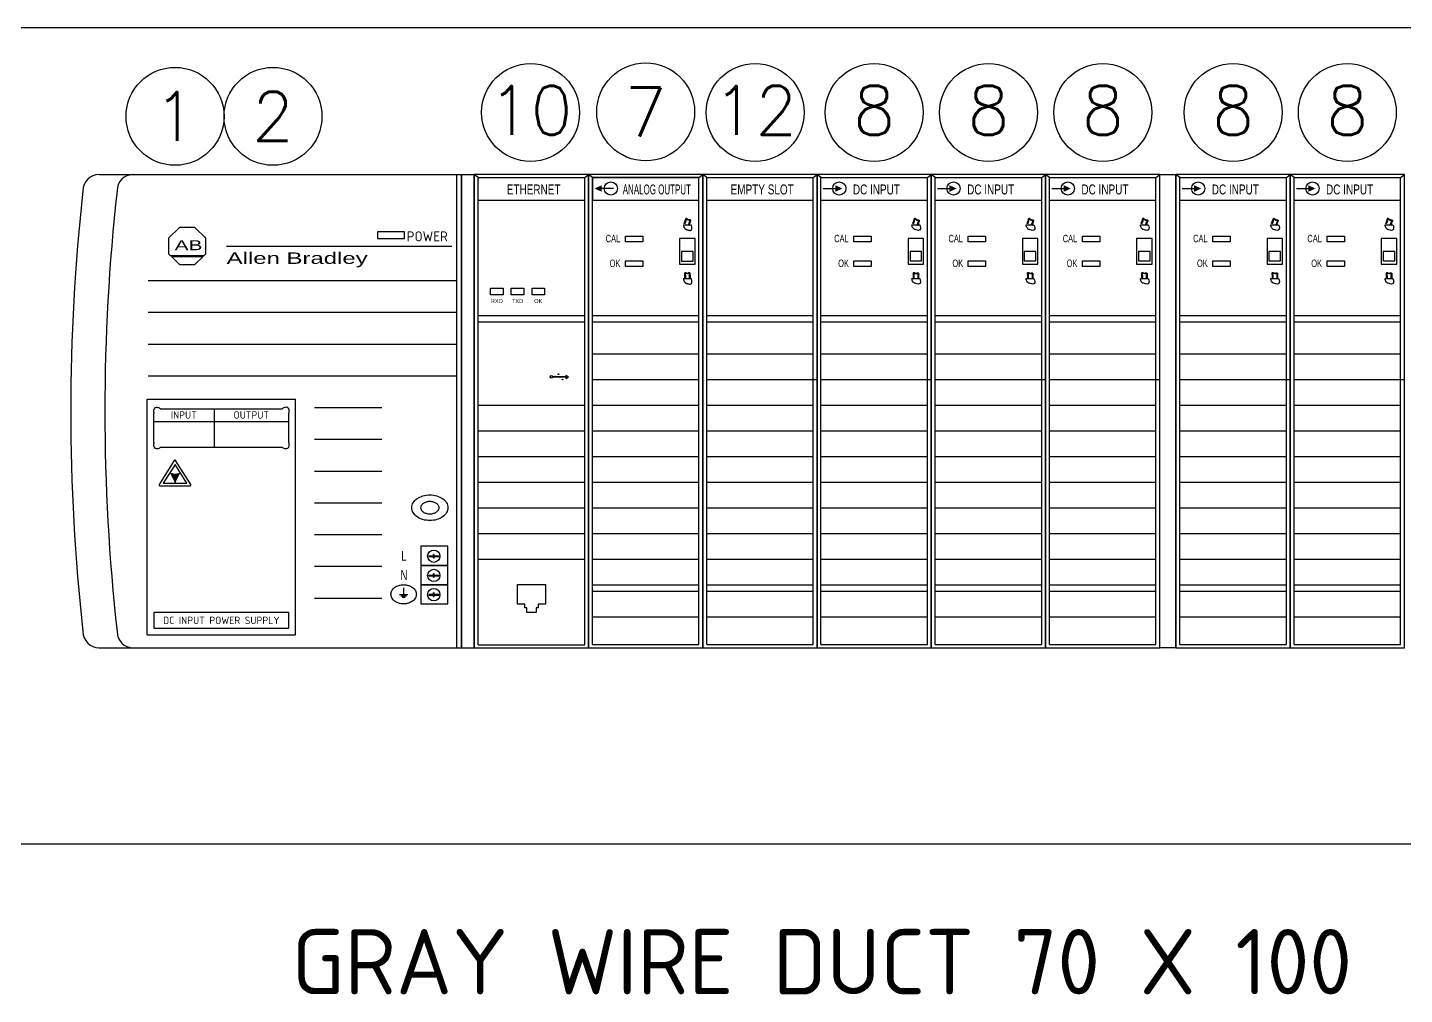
# Model space of a CAD drawing. Header units: inches. Extents: x 564911 to 603980, y 458630 to 507164.
# Drawn here: x 590686.2 to 591108, y 498744.7 to 499040.9 of the extents above; entities that cross this region are included whole.
import ezdxf
from ezdxf.enums import TextEntityAlignment as Align

# ---------------------------------------------------------------- set-up
doc = ezdxf.new("R2010")
doc.units = ezdxf.units.IN
doc.header["$MEASUREMENT"] = 0
doc.linetypes.add('2-1', pattern=[3, 2, -1])
for name, color, linetype in [('box', 2, 'Continuous'), ('NOTATIONS', 7, 'Continuous'), ('STEXT', 2, 'Continuous')]:
    doc.layers.add(name, color=color, linetype=linetype)
doc.styles.add('ALLEN', font='swissi.ttf', dxfattribs={"width": 1.5})
doc.styles.add('ISO3098B', font='ISO3098B.shx')
doc.styles.add('S', font='SIMPLEX.SHX')

# ---------------------------------------------------------------- blocks, each defined once
blk = doc.blocks.new('1756-POWER SUPPLY')
at = {"color": 0}
for p, q in [((5018.78, 3911.3), (5133.65, 3911.3)), ((5129.7, 3766.3), (5129.7, 3911.3)), ((5133.65, 3766.3), (5133.65, 3911.3)), ((5033.76, 3878.81), (5128.32, 3878.81)), ((5033.76, 3869.08), (5128.32, 3869.08)), ((5033.76, 3859.36), (5128.32, 3859.36)), ((5033.76, 3849.63), (5128.32, 3849.63)), ((5084.7, 3839.9), (5105.31, 3839.9)), ((5084.7, 3830.18), (5105.31, 3830.18)), ((5084.7, 3820.45), (5105.31, 3820.45)), ((5084.7, 3810.72), (5105.31, 3810.72)), ((5084.7, 3800.99), (5105.31, 3800.99)), ((5084.7, 3791.27), (5105.31, 3791.27)), ((5084.7, 3781.54), (5105.31, 3781.54)), ((5018.78, 3766.3), (5133.65, 3766.3))]:
    blk.add_line(p, q, dxfattribs=at)
at = {"color": 7, "linetype": 'Continuous'}
for p, q in [((5128.32, 3766.3), (5128.32, 3911.3)), ((5129.7, 3911.3), (5129.7, 3766.3)), ((5129.7, 3911.3), (5129.7, 3766.3)), ((5057.8, 3889.38), (5126.74, 3889.38)), ((5037.57, 3839.53), (5074.8, 3839.53)), ((5035.5, 3835.59), (5076.87, 3835.59)), ((5037.57, 3827.75), (5074.8, 3827.75)), ((5117.29, 3791.54), (5125.56, 3791.54)), ((5117.29, 3785.64), (5125.56, 3785.64))]:
    blk.add_line(p, q, dxfattribs=at)
for p, q in [((5040.54, 3886.5), (5050.91, 3886.5)), ((5040.86, 3886.19), (5050.59, 3886.19)), ((5121.13, 3796.25), (5121.13, 3796.25)), ((5121.38, 3796.25), (5121.38, 3796.25)), ((5119.36, 3794.48), (5119.36, 3794.48)), ((5119.36, 3794.23), (5119.36, 3794.23)), ((5119.7, 3794.48), (5121.13, 3794.48)), ((5119.7, 3794.23), (5121.13, 3794.23)), ((5121.13, 3794.48), (5121.13, 3794.89)), ((5121.13, 3793.82), (5121.13, 3794.23)), ((5121.13, 3792.46), (5121.13, 3792.47)), ((5121.38, 3794.48), (5121.38, 3794.89)), ((5121.38, 3794.48), (5122.81, 3794.48)), ((5121.38, 3793.82), (5121.38, 3794.23)), ((5121.38, 3794.23), (5122.81, 3794.23)), ((5121.38, 3792.46), (5121.38, 3792.47)), ((5123.15, 3794.48), (5123.15, 3794.48)), ((5123.15, 3794.23), (5123.15, 3794.23)), ((5119.36, 3788.59), (5119.36, 3788.59)), ((5119.36, 3788.34), (5119.36, 3788.34)), ((5119.7, 3788.59), (5121.13, 3788.59)), ((5119.7, 3788.34), (5121.13, 3788.34)), ((5121.13, 3788.59), (5121.13, 3789)), ((5121.13, 3787.93), (5121.13, 3788.34)), ((5121.38, 3788.59), (5121.38, 3789)), ((5121.38, 3788.59), (5122.81, 3788.59)), ((5121.38, 3787.93), (5121.38, 3788.34)), ((5121.38, 3788.34), (5122.81, 3788.34)), ((5123.15, 3788.59), (5123.15, 3788.59)), ((5123.15, 3788.34), (5123.15, 3788.34)), ((5119.36, 3782.7), (5119.36, 3782.7)), ((5119.36, 3782.45), (5119.36, 3782.45)), ((5119.7, 3782.7), (5121.13, 3782.7)), ((5119.7, 3782.45), (5121.13, 3782.45)), ((5121.13, 3782.7), (5121.13, 3783.11)), ((5121.13, 3782.04), (5121.13, 3782.45)), ((5121.38, 3782.7), (5121.38, 3783.11)), ((5121.38, 3782.7), (5122.81, 3782.7)), ((5121.38, 3782.04), (5121.38, 3782.45)), ((5121.38, 3782.45), (5122.81, 3782.45)), ((5123.15, 3782.7), (5123.15, 3782.7)), ((5123.15, 3782.45), (5123.15, 3782.45))]:
    blk.add_line(p, q)
at = {"color": 1, "linetype": 'Continuous'}
for p, q in [((5033.44, 3842.48), (5078.94, 3842.48)), ((5125.56, 3797.43), (5117.29, 3797.43)), ((5117.29, 3797.43), (5117.29, 3791.54)), ((5125.56, 3791.54), (5125.56, 3797.43)), ((5117.29, 3791.54), (5117.29, 3785.64)), ((5125.56, 3791.54), (5117.29, 3791.54)), ((5125.56, 3785.64), (5125.56, 3791.54)), ((5117.29, 3785.64), (5117.29, 3779.75)), ((5125.56, 3785.64), (5117.29, 3785.64)), ((5125.56, 3779.75), (5125.56, 3785.64)), ((5117.29, 3779.75), (5125.56, 3779.75)), ((5033.44, 3770.3), (5078.94, 3770.3))]:
    blk.add_line(p, q, dxfattribs=at)
for points in [[(5050.91, 3886.5), (5051.42, 3887.02), (5051.42, 3891.74), (5048.09, 3895.08), (5043.36, 3895.08), (5040.03, 3891.74), (5040.03, 3887.02), (5040.54, 3886.5)], [(5040.86, 3886.19), (5043.36, 3883.68), (5048.09, 3883.68), (5050.59, 3886.19)]]:
    blk.add_lwpolyline(points)
at = {"color": 7, "linetype": 'Continuous'}
for points in [[(5103.99, 3891.73), (5112.27, 3891.73), (5112.27, 3893.69), (5103.99, 3893.69)], [(5041.99, 3822.46), (5038.4, 3816.73), (5045.58, 3816.73)], [(5035.5, 3772.33), (5076.87, 3772.33), (5076.87, 3777.11), (5035.5, 3777.11)]]:
    blk.add_lwpolyline(points, close=True, dxfattribs=at)
at = {"color": 1, "linetype": 'Continuous'}
for points in [[(5033.44, 3770.3), (5033.44, 3842.48)], [(5078.94, 3770.3), (5078.94, 3842.48)]]:
    blk.add_lwpolyline(points, dxfattribs=at)
at = {"color": 7, "linetype": 'Continuous'}
for points in [[(5037.58, 3839.53, 0.07101), (5036.56, 3839.92, 0.198286), (5035.81, 3839.79, 0.198286), (5035.44, 3839.12, 0.095566), (5035.5, 3838.06, 0.055979)], [(5076.87, 3838.06, 0.098669), (5076.94, 3839.16, 0.198286), (5076.57, 3839.82, 0.198286), (5075.82, 3839.96, 0.098669), (5074.8, 3839.53, 0.055979)], [(5035.5, 3829.22, 0.098669), (5035.44, 3828.12, 0.198286), (5035.8, 3827.46, 0.198286), (5036.55, 3827.32, 0.098669), (5037.57, 3827.75, 0.055979)], [(5074.8, 3827.75, 0.098669), (5075.82, 3827.32, 0.198286), (5076.57, 3827.46, 0.198286), (5076.94, 3828.12, 0.098669), (5076.87, 3829.22, 0.055979)]]:
    blk.add_lwpolyline(points, format="xyb", dxfattribs=at)
for points in [[(5054.12, 3827.75), (5054.12, 3839.53)], [(5035.5, 3829.22), (5035.5, 3838.06)], [(5076.87, 3829.22), (5076.87, 3838.06)], [(5041.99, 3818.94), (5041.99, 3816.73)]]:
    blk.add_lwpolyline(points, dxfattribs=at)
for points in [[(5037.15, 3816.29, 0.57735), (5037.35, 3815.96), (5046.58, 3815.96, 0.57735), (5046.79, 3816.29), (5042.17, 3823.66, 0.577349), (5041.76, 3823.66)], [(5114.53, 3809.21, -0.132462), (5114.95, 3810.71, -0.10669), (5116.15, 3811.99, -0.083191), (5117.94, 3812.84, -0.071839), (5120.05, 3813.14, -0.071839), (5122.16, 3812.84, -0.083191), (5123.95, 3811.99, -0.10669), (5125.14, 3810.71, -0.132462), (5125.56, 3809.21, -0.132462), (5125.14, 3807.71, -0.10669), (5123.95, 3806.43, -0.083191), (5122.16, 3805.58, -0.071839), (5120.05, 3805.28, -0.071839), (5117.94, 3805.58, -0.083191), (5116.15, 3806.43, -0.10669), (5114.95, 3807.71, -0.132462)], [(5117.29, 3809.21, -0.132462), (5117.5, 3809.96, -0.10669), (5118.1, 3810.6, -0.083191), (5118.99, 3811.03, -0.071839), (5120.05, 3811.18, -0.071839), (5121.1, 3811.03, -0.083191), (5122, 3810.6, -0.10669), (5122.6, 3809.96, -0.132462), (5122.81, 3809.21, -0.132462), (5122.6, 3808.46, -0.10669), (5122, 3807.82, -0.083191), (5121.1, 3807.4, -0.071839), (5120.05, 3807.25, -0.071839), (5118.99, 3807.4, -0.083191), (5118.1, 3807.82, -0.10669), (5117.5, 3808.46, -0.132462)]]:
    blk.add_lwpolyline(points, format="xyb", close=True, dxfattribs=at)
at = {"color": 3, "linetype": 'Continuous'}
blk.add_lwpolyline([(5108.13, 3782.7, -0.125788), (5108.43, 3783.83, -0.105927), (5109.27, 3784.78, -0.08626), (5110.53, 3785.42, -0.076135), (5112.02, 3785.64, -0.076135), (5113.51, 3785.42, -0.08626), (5114.77, 3784.78, -0.105927), (5115.62, 3783.83, -0.125788), (5115.91, 3782.7, -0.125788), (5115.62, 3781.57, -0.105927), (5114.77, 3780.61, -0.08626), (5113.51, 3779.98, -0.076135), (5112.02, 3779.75, -0.076135), (5110.53, 3779.98, -0.08626), (5109.27, 3780.61, -0.105927), (5108.43, 3781.57, -0.125788)], format="xyb", close=True, dxfattribs=at)
for points in [[(5112.02, 3784.66), (5112.02, 3782.64)], [(5110.72, 3782.64), (5113.32, 3782.64)], [(5111.16, 3782.21), (5112.89, 3782.21)], [(5111.59, 3781.78), (5112.45, 3781.78)]]:
    blk.add_lwpolyline(points, dxfattribs=at)
for centre in [(5121.25, 3794.36), (5121.25, 3788.47), (5121.25, 3782.57)]:
    blk.add_circle(centre, 1.9)
at = {"color": 0}
for centre, radius, start, end in [((5018.78, 3906.3), 5, 90, 180), ((5029.22, 3906.3), 5, 90, 180), ((5620.4, 3838.8), 610.35, 173.65057, 186.34943), ((5630.83, 3838.8), 610.35, 173.65057, 186.34943), ((5018.78, 3771.3), 5, 180, 270), ((5029.22, 3771.3), 5, 180, 270)]:
    blk.add_arc(centre, radius, start, end, dxfattribs=at)
for centre, radius, start, end in [((5121.25, 3794.36), 1.56, 175.4117, 184.5883), ((5121.25, 3794.36), 0.55, 76.8694, 103.1306), ((5121.25, 3794.36), 0.55, 256.8694, 283.1306), ((5121.25, 3794.36), 1.56, 355.4117, 4.5883), ((5121.25, 3788.47), 1.56, 175.4117, 184.5883), ((5121.25, 3788.47), 0.55, 76.8694, 103.1306), ((5121.25, 3788.47), 0.55, 256.8694, 283.1306), ((5121.25, 3788.47), 1.56, 355.4117, 4.5883), ((5121.25, 3782.57), 1.56, 175.4117, 184.5883), ((5121.25, 3782.57), 0.55, 76.8694, 103.1306), ((5121.25, 3782.57), 0.55, 256.8694, 283.1306), ((5121.25, 3782.57), 1.56, 355.4117, 4.5883)]:
    blk.add_arc(centre, radius, start, end)
for points in [[(5041.99, 3816.73), (5040.91, 3819.5), (5040.35, 3820.02)], [(5041.99, 3816.73), (5040.35, 3820.02), (5041.15, 3819.73)], [(5041.99, 3816.73), (5041.37, 3818.9), (5040.91, 3819.5)], [(5041.99, 3816.73), (5041.15, 3819.73), (5041.99, 3819.63)], [(5041.99, 3816.73), (5041.71, 3818.22), (5041.37, 3818.9)], [(5041.99, 3816.73), (5041.92, 3817.49), (5041.71, 3818.22)], [(5041.99, 3816.73), (5042.83, 3819.73), (5043.63, 3820.02)], [(5041.99, 3816.73), (5043.63, 3820.02), (5043.07, 3819.5)], [(5041.99, 3816.73), (5041.99, 3819.63), (5042.83, 3819.73)], [(5041.99, 3816.73), (5043.07, 3819.5), (5042.61, 3818.9)], [(5041.99, 3816.73), (5042.61, 3818.9), (5042.27, 3818.22)], [(5041.99, 3816.73), (5042.27, 3818.22), (5042.06, 3817.49)], [(5041.99, 3816.73), (5042.06, 3817.49), (5041.99, 3816.73)]]:
    blk.add_solid(points)
at = {"color": 7, "style": 'ALLEN', "width": 1.5}
blk.add_text('AB', height=3.044, dxfattribs=at).set_placement((5046.13, 3889.62), align=Align.MIDDLE_CENTER)
at = {"color": 7, "width": 0.75}
for s, p in [('L', (5112.12, 3794.48)), ('N', (5112.12, 3788.59))]:
    blk.add_text(s, height=3.04, dxfattribs=at).set_placement(p, align=Align.MIDDLE_CENTER)
at = {"layer": 'STEXT', "color": 2, "style": 'ISO3098B'}
blk.add_text('POWER', height=3.044, dxfattribs=at).set_placement((5125.56, 3892.34), align=Align.MIDDLE_RIGHT)
at = {"layer": 'STEXT', "color": 2, "style": 'ALLEN', "width": 1.5}
blk.add_text('Allen Bradley', height=3.5, dxfattribs=at).set_placement((5057.8, 3885.66), align=Align.MIDDLE_LEFT)
at = {"layer": 'STEXT', "color": 2, "style": 'ISO3098B'}
for s, height, p in [('INPUT', 2.283, (5044.67, 3837.63)), ('OUTPUT', 2.283, (5065.35, 3837.63)), ('DC INPUT POWER SUPPLY', 2.2827, (5056.19, 3774.72))]:
    blk.add_text(s, height=height, dxfattribs=at).set_placement(p, align=Align.MIDDLE_CENTER)
blk = doc.blocks.new('OUT')
at = {"color": 6}
for p, q in [((594538.52, 502585.12), (594538.52, 502440.12)), ((594538.52, 502440.12), (594538.52, 502585.12)), ((594573.52, 502585.12), (594538.52, 502585.12)), ((594538.52, 502585.12), (594538.52, 502440.12)), ((594539.7, 502584.14), (594539.7, 502577.26)), ((594572.34, 502584.14), (594539.7, 502584.14)), ((594539.7, 502584.14), (594572.34, 502584.14)), ((594539.7, 502441.1), (594539.7, 502584.14)), ((594572.34, 502441.1), (594572.34, 502584.14)), ((594573.52, 502440.12), (594573.52, 502585.12)), ((594539.7, 502577.26), (594572.34, 502577.26)), ((594539.7, 502577.26), (594572.34, 502577.26)), ((594538.52, 502440.12), (594573.52, 502440.12))]:
    blk.add_line(p, q, dxfattribs=at)
for points in [[(594539.7, 502584.14), (594538.52, 502585.12)], [(594572.34, 502584.14), (594573.52, 502585.12)], [(594546.21, 502580.8), (594542.12, 502580.8)], [(594539.7, 502541.91), (594572.34, 502541.91)], [(594539.7, 502539.95), (594572.34, 502539.95)], [(594539.7, 502530.13), (594572.34, 502530.13)], [(594539.7, 502522.27), (594572.34, 502522.27)], [(594539.7, 502514.41), (594572.34, 502514.41)], [(594539.7, 502506.56), (594572.34, 502506.56)], [(594539.7, 502498.7), (594572.34, 502498.7)], [(594539.7, 502490.85), (594572.34, 502490.85)], [(594539.7, 502482.99), (594572.34, 502482.99)], [(594539.7, 502475.13), (594572.34, 502475.13)], [(594539.7, 502467.28), (594572.34, 502467.28)], [(594539.7, 502459.42), (594572.34, 502459.42)], [(594539.7, 502457.46), (594572.34, 502457.46)], [(594539.7, 502449.6), (594572.34, 502449.6)], [(594539.7, 502441.1), (594572.34, 502441.1)]]:
    blk.add_lwpolyline(points, dxfattribs=at)
at = {"color": 6, "linetype": '2-1'}
for points in [[(594568.14, 502571.1), (594567.73, 502569.97)], [(594568.29, 502570.83), (594567.95, 502569.89)], [(594568.86, 502571.38), (594569.4, 502571.18)], [(594569.38, 502570.44), (594569.04, 502569.49)], [(594569.67, 502570.55), (594569.25, 502569.41)], [(594567.95, 502554.38), (594567.95, 502553.2)], [(594568.19, 502554.18), (594568.19, 502553.2)], [(594568.55, 502554.87), (594569.14, 502554.87)], [(594569.37, 502554.18), (594569.37, 502553.2)], [(594569.61, 502554.38), (594569.61, 502553.2)]]:
    blk.add_lwpolyline(points, dxfattribs=at)
for points in [[(594568.86, 502571.38, 0.094503), (594568.58, 502571.59, 0.201996), (594568.35, 502571.61, 0.204226), (594568.2, 502571.44, 0.095925), (594568.14, 502571.1, 0.051944)], [(594569.01, 502571.11, 0.094503), (594568.73, 502571.32, 0.201996), (594568.5, 502571.34, 0.204226), (594568.35, 502571.17, 0.095925), (594568.29, 502570.83, 0.051944)], [(594569.01, 502571.11, -0.0954), (594569.34, 502571.09, -0.1984), (594569.53, 502570.96, -0.1984), (594569.54, 502570.73, -0.0954), (594569.38, 502570.44, -0.051904)], [(594569.29, 502571.22, -0.0954), (594569.63, 502571.2, -0.1984), (594569.81, 502571.07, -0.1984), (594569.83, 502570.84, -0.0954), (594569.67, 502570.55, -0.051904)], [(594568.78, 502568.19, -0.119506), (594568.33, 502568.3, -0.104857), (594567.95, 502568.62, -0.089155), (594567.69, 502569.1, -0.080535), (594567.6, 502569.66), (594569.97, 502569.66)], [(594569.97, 502569.66, -0.083943), (594570.2, 502568.78, -0.185954), (594570.05, 502568.19, -0.227593), (594569.56, 502567.98, -0.109754), (594568.78, 502568.19, -0.05674)], [(594568.78, 502551.73, -0.119506), (594568.33, 502551.84, -0.104857), (594567.95, 502552.16, -0.089155), (594567.69, 502552.64, -0.080535), (594567.6, 502553.2), (594569.97, 502553.2)], [(594568.55, 502554.87, 0.094568), (594568.22, 502554.98, 0.201764), (594567.99, 502554.93, 0.203993), (594567.9, 502554.72, 0.095994), (594567.95, 502554.38, 0.052022)], [(594568.78, 502554.68, 0.094568), (594568.46, 502554.79, 0.201764), (594568.23, 502554.73, 0.203993), (594568.14, 502554.52, 0.095994), (594568.19, 502554.18, 0.052022)], [(594568.78, 502554.68, -0.095462), (594569.1, 502554.78, -0.198168), (594569.32, 502554.72, -0.198168), (594569.42, 502554.52, -0.095462), (594569.37, 502554.18, -0.05198)], [(594569.97, 502553.2, -0.083943), (594570.2, 502552.32, -0.185954), (594570.05, 502551.73, -0.227593), (594569.56, 502551.52, -0.109754), (594568.78, 502551.73, -0.05674)], [(594569.02, 502554.87, -0.095462), (594569.34, 502554.98, -0.198168), (594569.56, 502554.92, -0.198168), (594569.65, 502554.71, -0.095462), (594569.61, 502554.38, -0.05198)]]:
    blk.add_lwpolyline(points, format="xyb", dxfattribs=at)
at = {"color": 6}
for points in [[(594549.79, 502566.23), (594555.13, 502566.23), (594555.13, 502564.48), (594549.79, 502564.48)], [(594566.41, 502557.62), (594571.15, 502557.62), (594571.15, 502565.48), (594566.41, 502565.48)], [(594567.01, 502558.6), (594570.56, 502558.6), (594570.56, 502561.55), (594567.01, 502561.55)], [(594549.79, 502558.64), (594555.13, 502558.64), (594555.13, 502556.89), (594549.79, 502556.89)]]:
    blk.add_lwpolyline(points, close=True, dxfattribs=at)
blk.add_circle((594545.33, 502580.8), 2.01, dxfattribs=at)
at = {"color": 6, "linetype": '2-1'}
for points in [[(594542.56, 502581.82), (594540.37, 502580.8), (594542.56, 502579.79)], [(594542.56, 502581.82), (594542.56, 502579.79), (594542.56, 502581.82)]]:
    blk.add_solid(points, dxfattribs=at)
at = {"layer": 'NOTATIONS', "color": 6, "linetype": '2-1', "width": 0.75}
for s, p in [('CAL', (594543.77, 502565.48)), ('OK', (594544.97, 502557.89))]:
    blk.add_text(s, height=2.283, dxfattribs=at).set_placement(p, align=Align.MIDDLE_LEFT)
at = {"layer": 'STEXT', "color": 6, "linetype": '2-1', "width": 0.6}
blk.add_text('ANALOG OUTPUT', height=3.0436, dxfattribs=at).set_placement((594559.44, 502578.09), align=Align.BOTTOM_CENTER)
blk = doc.blocks.new('1756EN2TR')
at = {"linetype": 'ByBlock'}
h = blk.add_hatch(color=241, dxfattribs=at)
edge = h.paths.add_edge_path()
edge.add_arc((142.55, 97.06), 0.375, 0, 360)
h.paths.add_polyline_path([(142.93, 97.09), (146.98, 97.09), (146.98, 97.02), (142.93, 97.02)])
h.paths.add_polyline_path([(147.77, 97.06), (146.98, 97.51), (146.98, 96.6)])
h = blk.add_hatch(color=241, dxfattribs=at)
edge = h.paths.add_edge_path()
edge.add_arc((144.74, 97.9), 0.0973, 0, 360)
h = blk.add_hatch(color=241, dxfattribs=at)
edge = h.paths.add_edge_path()
edge.add_arc((145.97, 96.22), 0.0973, 0, 360)
at = {"color": 241, "linetype": 'Continuous'}
for p, q in [((153.96, 159.05), (118.96, 159.05)), ((118.96, 14.06), (118.96, 159.05)), ((118.96, 159.05), (118.96, 14.06)), ((118.96, 14.06), (118.96, 159.05)), ((120.14, 158.07), (152.78, 158.07)), ((120.14, 133.52), (120.14, 158.07)), ((120.14, 15.04), (120.14, 158.07)), ((152.78, 133.52), (152.78, 158.07)), ((152.78, 15.04), (152.78, 158.07)), ((153.96, 14.06), (153.96, 159.05)), ((120.14, 151.2), (152.78, 151.2)), ((118.96, 14.06), (153.96, 14.06))]:
    blk.add_line(p, q, dxfattribs=at)
for points in [[(120.14, 158.07), (118.96, 159.05)], [(120.14, 158.07), (118.96, 159.05)], [(152.78, 158.07), (153.96, 159.05)], [(152.78, 158.07), (153.96, 159.05)], [(152.78, 102.1), (152.78, 150.22)], [(120.14, 115.85), (152.78, 115.85)], [(120.14, 113.88), (152.78, 113.88)], [(120.14, 88.35), (152.78, 88.35)], [(120.14, 80.49), (152.78, 80.49)], [(120.14, 72.64), (152.78, 72.64)], [(120.14, 64.78), (152.78, 64.78)], [(120.14, 56.93), (152.78, 56.93)], [(120.14, 49.07), (152.78, 49.07)], [(120.14, 41.21), (152.78, 41.21)], [(120.14, 15.04), (152.78, 15.04)]]:
    blk.add_lwpolyline(points, dxfattribs=at)
at = {"color": 241}
for points in [[(123.95, 122.2), (123.95, 124.23), (127.76, 124.23), (127.76, 122.2)], [(130.3, 122.2), (130.3, 124.23), (134.11, 124.23), (134.11, 122.2)], [(136.65, 122.2), (136.65, 124.23), (140.46, 124.23), (140.46, 122.2)]]:
    blk.add_lwpolyline(points, close=True, dxfattribs=at)
at = {"color": 241, "linetype": 'ByBlock'}
for points in [[(142.93, 97.09), (146.98, 97.09), (146.98, 97.02), (142.93, 97.02)], [(147.77, 97.06), (146.98, 97.51), (146.98, 96.6)]]:
    blk.add_lwpolyline(points, close=True, dxfattribs=at)
at = {"color": 241, "linetype": 'ByBlock', "const_width": 0.015}
for points in [[(143.36, 97.09), (143.93, 97.66), (144.74, 97.9)], [(144.58, 97.03), (145.16, 96.45), (145.97, 96.22)]]:
    blk.add_lwpolyline(points, dxfattribs=at)
at = {"color": 241}
for points in [[(134.4, 27.44), (132.17, 27.44), (132.17, 33.49), (140.75, 33.49), (140.75, 27.44), (138.51, 27.44)], [(135.03, 26.31), (134.4, 26.31), (134.4, 27.44)], [(137.88, 26.31), (137.88, 24.87), (135.03, 24.87), (135.03, 26.31)], [(138.51, 27.44), (138.51, 26.31), (137.88, 26.31)]]:
    blk.add_lwpolyline(points, dxfattribs=at)
at = {"color": 241, "linetype": 'ByBlock'}
for centre, radius in [((142.55, 97.06), 0.375), ((144.74, 97.9), 0.0973), ((145.97, 96.22), 0.0973)]:
    blk.add_circle(centre, radius, dxfattribs=at)
at = {"color": 241}
for s, p in [('RXD', (125.86, 119.66)), ('TXD', (132.21, 119.66)), ('OK', (138.56, 119.66))]:
    blk.add_text(s, height=1.27, dxfattribs=at).set_placement(p, align=Align.CENTER)
at = {"layer": 'STEXT', "color": 241, "width": 0.75}
blk.add_text('ETHERNET', height=3.044, dxfattribs=at).set_placement((137.14, 152.02), align=Align.BOTTOM_CENTER)
blk = doc.blocks.new('1756-DI')
at = {"color": 2, "linetype": 'Continuous'}
for p, q in [((6197.89, 4042.65), (6197.89, 4187.64)), ((6197.89, 4042.65), (6197.89, 4187.64)), ((6197.89, 4187.64), (6197.89, 4042.65)), ((6232.89, 4187.64), (6197.89, 4187.64)), ((6197.89, 4042.65), (6197.89, 4187.64)), ((6197.89, 4042.65), (6197.89, 4187.64)), ((6199.07, 4162.11), (6199.07, 4186.66)), ((6199.07, 4186.66), (6231.71, 4186.66)), ((6199.07, 4043.63), (6199.07, 4186.66)), ((6231.71, 4043.63), (6231.71, 4186.66)), ((6232.89, 4042.65), (6232.89, 4187.64)), ((6199.07, 4179.79), (6231.71, 4179.79)), ((6197.89, 4042.65), (6232.89, 4042.65))]:
    blk.add_line(p, q, dxfattribs=at)
for points in [[(6199.07, 4186.66), (6197.89, 4187.64)], [(6199.07, 4186.66), (6197.89, 4187.64)], [(6231.71, 4186.66), (6232.89, 4187.64)], [(6199.79, 4183.33), (6203.88, 4183.33)], [(6227.51, 4173.63), (6227.1, 4172.49)], [(6227.66, 4173.36), (6227.32, 4172.42)], [(6228.23, 4173.9), (6228.77, 4173.7)], [(6228.75, 4172.96), (6228.41, 4172.02)], [(6229.04, 4173.07), (6228.62, 4171.94)], [(6227.32, 4156.91), (6227.32, 4155.73)], [(6227.56, 4156.71), (6227.56, 4155.73)], [(6227.92, 4157.4), (6228.51, 4157.4)], [(6228.75, 4156.71), (6228.75, 4155.73)], [(6228.98, 4156.91), (6228.98, 4155.73)], [(6199.07, 4144.44), (6231.71, 4144.44)], [(6199.07, 4142.47), (6231.71, 4142.47)], [(6199.07, 4132.65), (6231.71, 4132.65)], [(6199.07, 4124.8), (6232.89, 4124.8)], [(6199.07, 4116.94), (6231.71, 4116.94)], [(6199.07, 4109.08), (6231.71, 4109.08)], [(6199.07, 4101.23), (6231.71, 4101.23)], [(6199.07, 4093.37), (6231.71, 4093.37)], [(6199.07, 4085.52), (6231.71, 4085.52)], [(6199.07, 4077.66), (6231.71, 4077.66)], [(6199.07, 4069.8), (6231.71, 4069.8)], [(6199.07, 4061.95), (6231.71, 4061.95)], [(6199.07, 4059.98), (6231.71, 4059.98)], [(6199.07, 4052.13), (6231.71, 4052.13)], [(6199.07, 4043.63), (6231.71, 4043.63)]]:
    blk.add_lwpolyline(points, dxfattribs=at)
for points in [[(6228.15, 4170.71, -0.119506), (6227.7, 4170.82, -0.104857), (6227.32, 4171.14, -0.089155), (6227.06, 4171.62, -0.080535), (6226.97, 4172.19), (6229.34, 4172.19)], [(6228.23, 4173.9, 0.094503), (6227.95, 4174.11, 0.201996), (6227.72, 4174.13, 0.204226), (6227.57, 4173.97, 0.095925), (6227.51, 4173.63, 0.051944)], [(6228.38, 4173.63, 0.094503), (6228.1, 4173.84, 0.201996), (6227.87, 4173.87, 0.204226), (6227.72, 4173.7, 0.095925), (6227.66, 4173.36, 0.051944)], [(6229.34, 4172.19, -0.083943), (6229.57, 4171.3, -0.185954), (6229.42, 4170.71, -0.227593), (6228.93, 4170.5, -0.109754), (6228.15, 4170.71, -0.05674)], [(6228.38, 4173.63, -0.0954), (6228.71, 4173.62, -0.1984), (6228.9, 4173.48, -0.1984), (6228.91, 4173.26, -0.0954), (6228.75, 4172.96, -0.051904)], [(6228.66, 4173.74, -0.0954), (6229, 4173.73, -0.1984), (6229.18, 4173.59, -0.1984), (6229.2, 4173.37, -0.0954), (6229.04, 4173.07, -0.051904)], [(6228.15, 4154.26, -0.119506), (6227.7, 4154.37, -0.104857), (6227.32, 4154.69, -0.089155), (6227.06, 4155.16, -0.080535), (6226.97, 4155.73), (6229.34, 4155.73)], [(6227.92, 4157.4, 0.094568), (6227.59, 4157.51, 0.201764), (6227.36, 4157.46, 0.203993), (6227.27, 4157.24, 0.095994), (6227.32, 4156.91, 0.052022)], [(6228.15, 4157.2, 0.094568), (6227.83, 4157.31, 0.201764), (6227.6, 4157.26, 0.203993), (6227.51, 4157.05, 0.095994), (6227.56, 4156.71, 0.052022)], [(6228.15, 4157.2, -0.095462), (6228.47, 4157.31, -0.198168), (6228.69, 4157.25, -0.198168), (6228.79, 4157.04, -0.095462), (6228.75, 4156.71, -0.05198)], [(6229.34, 4155.73, -0.083943), (6229.57, 4154.84, -0.185954), (6229.42, 4154.25, -0.227593), (6228.93, 4154.05, -0.109754), (6228.15, 4154.26, -0.05674)], [(6228.39, 4157.4, -0.095462), (6228.71, 4157.5, -0.198168), (6228.93, 4157.45, -0.198168), (6229.03, 4157.24, -0.095462), (6228.98, 4156.91, -0.05198)]]:
    blk.add_lwpolyline(points, format="xyb", dxfattribs=at)
at = {"color": 2}
for points in [[(6209.16, 4168.76), (6214.5, 4168.76), (6214.5, 4167), (6209.16, 4167)], [(6209.16, 4161.17), (6214.5, 4161.17), (6214.5, 4159.41), (6209.16, 4159.41)]]:
    blk.add_lwpolyline(points, close=True, dxfattribs=at)
at = {"color": 2, "linetype": 'Continuous'}
for points in [[(6225.78, 4160.15), (6230.52, 4160.15), (6230.52, 4168), (6225.78, 4168)], [(6226.38, 4161.13), (6229.93, 4161.13), (6229.93, 4164.07), (6226.38, 4164.07)]]:
    blk.add_lwpolyline(points, close=True, dxfattribs=at)
blk.add_circle((6204.7, 4183.33), 2.01, dxfattribs=at)
at = {"color": 2}
for points in [[(6203.44, 4184.34), (6205.63, 4183.33), (6203.44, 4182.31)], [(6203.44, 4184.34), (6203.44, 4182.31), (6203.44, 4184.34)]]:
    blk.add_solid(points, dxfattribs=at)
at = {"layer": 'NOTATIONS', "color": 2, "width": 0.75}
for s, p in [('CAL', (6203.14, 4168.01)), ('OK', (6204.34, 4160.42))]:
    blk.add_text(s, height=2.283, dxfattribs=at).set_placement(p, align=Align.MIDDLE_LEFT)
at = {"layer": 'STEXT', "color": 2, "width": 0.75}
blk.add_text('DC INPUT', height=3.044, dxfattribs=at).set_placement((6216.07, 4180.61), align=Align.BOTTOM_CENTER)
blk = doc.blocks.new('1756-N2')
at = {"color": 3, "linetype": 'Continuous'}
for p, q in [((6404.4, 4187.64), (6369.4, 4187.64)), ((6369.4, 4042.65), (6369.4, 4187.64)), ((6369.4, 4187.64), (6369.4, 4042.65)), ((6369.4, 4042.65), (6369.4, 4187.64)), ((6370.59, 4186.66), (6403.22, 4186.66)), ((6370.59, 4162.11), (6370.59, 4186.66)), ((6370.59, 4043.63), (6370.59, 4186.66)), ((6403.22, 4162.11), (6403.22, 4186.66)), ((6403.22, 4043.63), (6403.22, 4186.66)), ((6404.4, 4042.65), (6404.4, 4187.64)), ((6370.59, 4179.79), (6403.22, 4179.79)), ((6369.4, 4042.65), (6404.4, 4042.65))]:
    blk.add_line(p, q, dxfattribs=at)
for points in [[(6370.59, 4186.66), (6369.4, 4187.64)], [(6370.59, 4186.66), (6369.4, 4187.64)], [(6403.22, 4186.66), (6404.4, 4187.64)], [(6403.22, 4186.66), (6404.4, 4187.64)], [(6403.22, 4130.69), (6403.22, 4178.8)], [(6370.59, 4144.44), (6403.22, 4144.44)], [(6370.59, 4142.47), (6403.22, 4142.47)], [(6370.59, 4132.65), (6403.22, 4132.65)], [(6370.59, 4124.8), (6404.4, 4124.8)], [(6370.59, 4116.94), (6403.22, 4116.94)], [(6370.59, 4109.08), (6403.22, 4109.08)], [(6370.59, 4101.23), (6403.22, 4101.23)], [(6370.59, 4093.37), (6403.22, 4093.37)], [(6370.59, 4085.52), (6403.22, 4085.52)], [(6370.59, 4077.66), (6403.22, 4077.66)], [(6370.59, 4069.8), (6403.22, 4069.8)], [(6370.59, 4061.95), (6403.22, 4061.95)], [(6370.59, 4059.98), (6403.22, 4059.98)], [(6370.59, 4052.13), (6403.22, 4052.13)], [(6370.59, 4043.63), (6403.22, 4043.63)]]:
    blk.add_lwpolyline(points, dxfattribs=at)
at = {"layer": 'STEXT', "color": 3, "width": 0.75}
blk.add_text('EMPTY SLOT', height=3.044, dxfattribs=at).set_placement((6387.59, 4180.61), align=Align.BOTTOM_CENTER)

msp = doc.modelspace()

# ---------------------------------------------------------------- linework, layer by layer
at = {"color": 3}
msp.add_lwpolyline([(591033.05913, 498995.88085), (591037.99892, 498995.88085), (591037.99892, 498850.88085), (591033.05913, 498850.88085)], close=True, dxfattribs=at)
for centre in [(590731.38055, 499013.67622), (590761.38055, 499013.67622), (590840.30598, 499014.86783), (590875.55266, 499015.02793), (590909.11035, 499014.86783), (590945.55554, 499014.86783), (590980.55697, 499014.86783), (591015.60841, 499014.86783), (591055.49964, 499014.86783), (591090.50107, 499014.86783)]:
    msp.add_circle(centre, 15, dxfattribs=at)
at = {"layer": 'box', "color": 0}
for p, q in [((590567.65108, 499040.88081), (591322.65108, 499040.88081)), ((590567.65108, 498790.88081), (591322.65108, 498790.88081))]:
    msp.add_line(p, q, dxfattribs=at)

# ---------------------------------------------------------------- block references
at = {"color": 0}
for name, p in [('1756-POWER SUPPLY', (585689.38909, 495084.5792)), ('1756-N2', (584523.65099, 494808.23819)), ('1756-DI', (584730.16644, 494808.23819)), ('1756-DI', (584765.16788, 494808.23819)), ('1756-DI', (584800.16931, 494808.23819)), ('1756-DI', (584840.11054, 494808.23819)), ('1756-DI', (584875.11198, 494808.23819))]:
    msp.add_blockref(name, p, dxfattribs=at)
at = {"xscale": 1.000187999976333, "yscale": 1.000188000005437, "zscale": 1.000188}
msp.add_blockref('1756EN2TR', (590704.06299, 498836.79793), dxfattribs=at)
msp.add_blockref('OUT', (-3680.46605, -3589.2364))

# ---------------------------------------------------------------- texts
at = {"color": 3, "style": 'S'}
for s, p in [('10', (590840.30598, 499015.51551)), ('12', (590909.11035, 499015.51551)), ('8', (590945.55554, 499015.51551)), ('8', (590980.55697, 499015.51551)), ('8', (591015.60841, 499015.51551)), ('8', (591055.49964, 499015.51551)), ('8', (591090.50107, 499015.51551)), ('1', (590731.38055, 499013.67622)), ('2', (590761.38055, 499013.67622)), ('7', (590875.55266, 499015.02793))]:
    msp.add_text(s, height=15, dxfattribs=at).set_placement(p, align=Align.MIDDLE_CENTER)
at = {"color": 7, "style": 'ISO3098B'}
msp.add_text('GRAY WIRE DUCT 70 X 100', height=20, dxfattribs=at).set_placement((590767.12915, 498744.73117, 87.35491))

doc.saveas('drawing.dxf')
